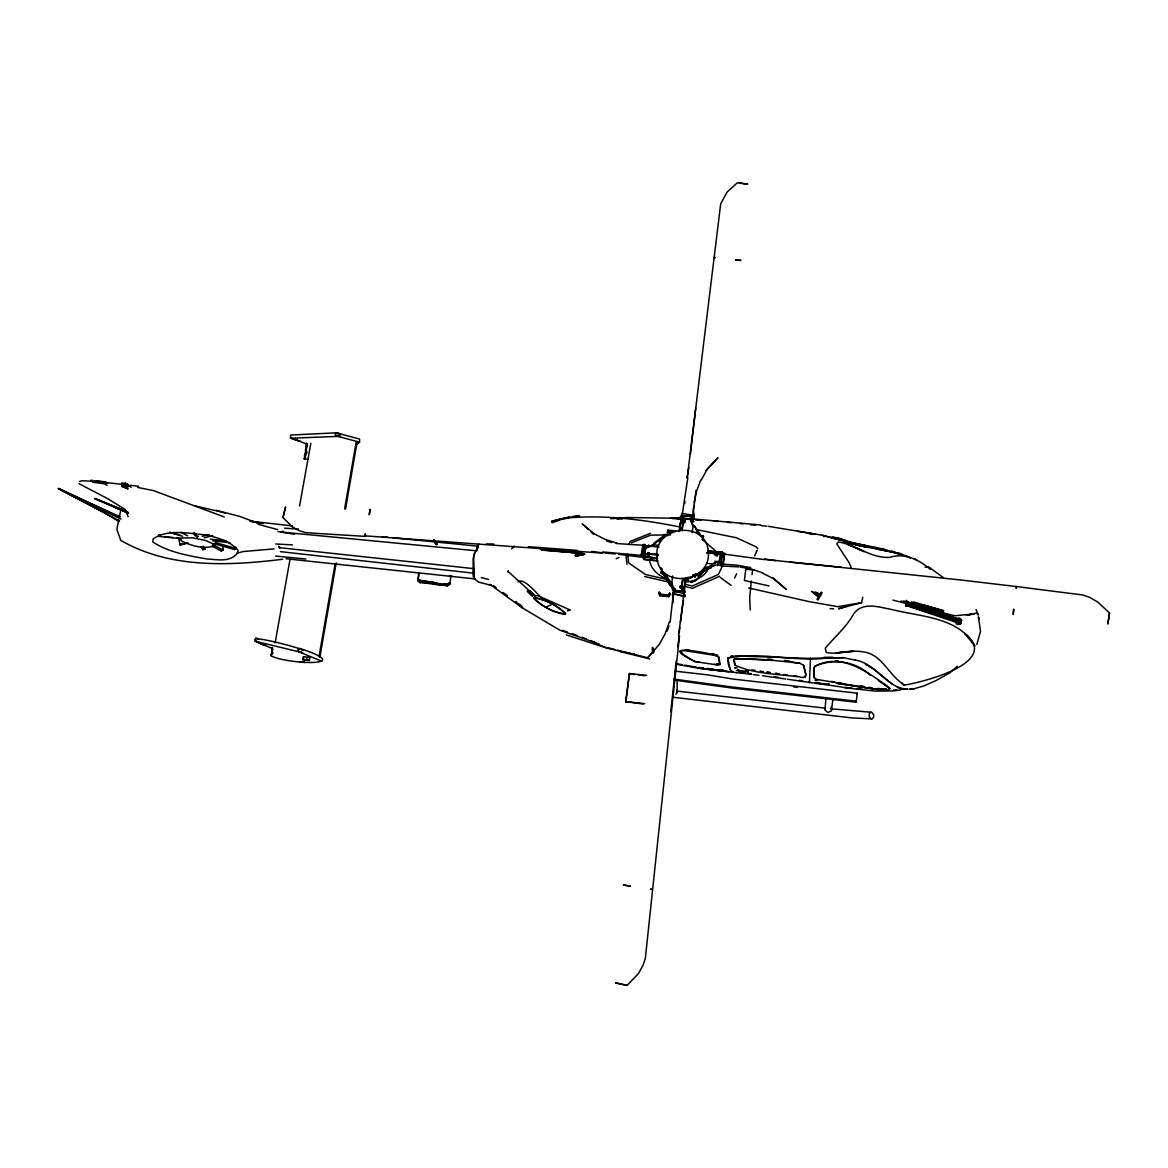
<?xml version="1.0" encoding="UTF-8"?>
<svg xmlns="http://www.w3.org/2000/svg" width="1168" height="1168" viewBox="0 0 1168 1168"><rect width="100%" height="100%" fill="white"/><g stroke="black" fill="none" stroke-linecap="round" stroke-linejoin="round"><path stroke-width="1.5" d="M682.681 578.452C682.944 580.262 679.995 590.497 682.17 586.482L680.9 587.46L682.842 588.205L680.316 587.898L680.316 586.175C683.806 584.102 682.579 590.789 682.842 586.497M158.644 535.178L158.644 536.389L180.821 538.667M158.687 535.192L158.644 536.389L159.563 534.929M235.805 547.369L234.622 549.573L214.007 543.675M692.069 532.666L693.296 525.542L690.025 518.767L681.119 518.11L679.586 530.36M658.051 561.063L644.05 559.56L645.583 547.865L653.146 544.741L664.008 536.681L664.081 534.521L667.57 534.915L667.789 535.805M648.021 553.325L649.014 553.413L648.766 554.508C646.868 554.085 649.014 552.625 647.466 555.311C652.781 556.333 645.7 550.77 649.481 553.106M748.352 671.162C748.206 673.732 748.177 668.957 745.418 671.147M722.977 564.013C720.539 572.7 720.422 554.698 722.744 553.077L724.773 553.252L722.977 564.013L721.211 564.027M673.045 602.673L673.323 597.578M234.666 548.566L234.622 549.573L234.578 548.58M235.834 547.412L235.775 548.42L215.16 542.507M693.938 506.051C691.514 514.548 698.639 519.132 689.324 515.073M616.12 543.5L643.057 545.266L641.772 556.756M478.238 544.58L477.04 549.967L478.281 545.047L477.303 546.098L393.178 537.806M673.454 594.249C668.709 590.147 685.601 592.57 685.003 595.33C685.572 599.593 677.192 592.38 673.206 594.541L670.169 622.091M306.717 445.198L304.337 459.17L308.279 459.053M828.579 683.747L828.696 684.536L828.784 683.733M159.563 536.141L159.651 534.929M271.794 652.927L272.436 647.51L271.896 650.839M552.289 602.849L551.53 604.469L545.85 607.258L547.106 606.849M618.617 554.304L642.181 557.253L641.115 555.369L643.013 544.638L644.736 544.478L643.568 557.705C648.751 554.961 644.824 559.311 642.444 557.136L645.072 554.201L648.211 553.501L658.285 554.844M692.755 515.438L696.055 490.253M1013.663 609.36L1013.225 614.499L1013.722 609.316M321.813 661.278L298.38 651.598L297.855 649.7L299.388 648.357C359.817 667.673 284.583 664.154 270.947 655.657L272.684 649.758M703.472 535.981L702.669 540.258L703.472 535.981L699.384 535.105M523.162 608.44L489.859 584.35L491.465 585.475L478.603 582.058L474.339 578.832L473.609 555.939L478.822 544.2M832.886 699.311L831.426 710.889L827.951 712.451L825.031 710.144L825.864 698.508M700.8 574.218C692.595 572.349 702.245 577.532 701.077 572.291M1109.542 612.996L1107.863 623.8L1109.542 612.996L1097.613 601.958L1089.978 597.534L1082.809 594.994L1016.029 586.497L1016.204 588.103L1016.029 586.497L959.249 579.824L764.427 559.355M541.748 598.089L541.602 599.461L540.872 598.016M670.768 711.881L676.17 661.219M751.272 581.051L749.681 597.885L750.236 610.017M674.286 680.141L732.073 688.04L856.217 702.216L857.21 693.179L732.876 679.046L707.253 674.812L675.002 671.147M683.178 578.496L681.805 587.183L682.565 591.096L684.842 592.453M679.207 632.749L679.776 627.45M682.55 517.001L682.331 518.782L681.338 516.329L681.878 513.511L692.931 515.073L694.128 516.738L693.383 519.745L692.931 515.073M684.725 503.452L684.93 501.525M687.178 478.296L720.7 203.772L727.095 192.048L737.417 182.734L747.812 184.135L739.534 183.172M679.469 635.991L645.335 958.475L642.765 965.805L638.385 973.601L627.099 985.412L615.667 982.901L627.099 985.412M684.784 596.147L684.258 593.811M477.303 546.098L476.661 550.814L281.065 532.053L282.787 531.148M508.211 572.145L508.27 570.568M690.361 454.191L695.748 407.939M673.41 590.95L671.323 585.971L672.71 575.955M678.593 635.509L683.674 595.884M683.397 600.571L680.404 622.296M474.602 552.931L473.128 559.136L473.244 576.729M682.17 586.482L680.316 586.175L680.316 587.898M128.203 513.015L94.856 498.575L127.954 513.059M643.13 703.983L625.639 701.661L629.421 673.498L646.649 675.367M625.858 702.172L629.421 673.498M648.985 555.53L649.32 553.033M682.01 530.403L683.28 517.57L681.893 516.271L680.01 517.395L681.499 520.87L680.988 516.606M682.229 530.666C681.645 526.739 686.434 518.096 681.616 516.49M752.002 574.598L752.44 571.415M449.972 582.73C452.629 584.73 442.03 587.957 449.972 582.73L450.965 575.59L449.432 575.634L450.133 576.101M712.057 564.086L719.357 561.268L720.539 552.26L707.983 550.697M714.816 561.297L718.043 561.574L717.561 565.735L717.838 564.611L721.079 565.794L722.51 553.909L720.145 554.596M738.95 566.889L723.05 566.042L724.496 554.172L764.325 559.603M684.375 592.702L683.587 592.03L684.331 592.41L685.601 578.613M857.064 694.201L857.21 693.179M856.217 702.216L856.363 701.209L731.913 687.003L673.98 679.09M418.64 572.466L418.188 579.985L420.422 581.518M626.982 564.202L625.829 554.698M650.956 546.595L644.984 545.354L643.524 555.486L644.298 557.019M671.863 582.949L671.439 585.869L673.294 590.512M687.821 477.8L682.258 514.548M706.757 552.683L716.977 553.909L721.999 552.099L717.283 553.793L706.786 552.873C710.421 550.639 719.488 556.26 716.349 553.223C717.517 554.026 723.518 552.99 721.459 552.084M420.451 582.584L417.983 580.686L419.151 572.627M665.147 575.269L671.688 582.963L674.812 590.628L683.645 591.431L685.412 579.284L685.047 581.284M699.603 573.955L698.245 575.415L697.398 574.379M700.742 574.787L702.318 571.137L708.319 566.845L711.02 567.429L712.217 563.969L719.357 561.268M717.765 552.99L717.459 555.676L715.444 555.413L715.765 552.829L717.765 552.99L715.765 552.829M716.276 554.566L716.349 553.223M679.207 531.119L681.002 520.651L679.455 531.075M699.252 573.05L698.654 575.839L695.456 574.598M695.544 575.006L696.712 574.89M682.097 522.373C680.769 519.059 686.638 519.629 684.579 522.578L682.097 522.373L682.316 520.169L683.966 521.118L684.156 520.402L682.915 521.512L683.966 521.118M683.163 520.315L682.915 521.512L682.316 520.169M683.28 521.205L684.156 520.402L683.908 521.6M684.579 522.578L684.828 520.475M681.922 587.635L682.054 586.672M683.922 589.417L685.558 578.773M661.497 572.422L663.512 572.685L670.563 582.978L670.125 585.066L663.424 573.649L661.234 573.298L662.008 569.05L661.234 573.298L665.629 574.846L668.476 578.817M679.469 529.849L681.265 518.066M643.962 559.268L656.679 560.421L657.175 558.114L644.371 556.859L645.583 547.865M650.883 557.618L646.517 556.581M647.466 555.311L647.773 552.712M369.307 514.533L370.095 509.438L369.249 514.577M682.798 579.182L681.601 586.92L682.594 591.198L682.127 590.526M677.688 646.765L679.382 635.903M687.134 477.814L688.799 467.55M305.403 450.498L306.571 443.154L307.388 444.263L304.337 459.17L307.067 451.928M656.679 560.421L657.263 556.932M344.618 508.912L356.211 441.767M336.209 562.947L319.857 657.321M345.538 509.058L356.941 442.862M302.965 659.555L306.644 659.862L307.14 657.015L309.885 657.642L309.389 660.475L302.965 659.555L303.461 656.708L305.914 656.912M319.039 656.562L335.114 563.823M303.446 659.978L303.461 656.708M275.152 642.721L290.014 559.414M907.638 601.403L906.864 605.579L907.653 606.031L908.427 601.695M299.563 506.007L310.834 443.227M907.653 606.031L905.974 605.681L906.689 600.367M511.54 548.872L514.387 546.186M118.742 519.906L116.888 529.396L120.757 540.375C169.55 568.568 228.607 565.969 282.714 559.238M682.74 524.855L683.645 520.256L683.28 517.57L681.893 516.271M694.245 502.634L696.435 491.611L700.683 480.121M121.472 484.618L121.764 483.231L125.253 483.158L128.582 485.83L126.246 486.779L121.472 484.618L126.246 486.779M121.866 486.341L127.852 488.779L121.866 486.341L122.319 484.121L127.195 483.873L131.152 487.304M122.932 485.946L123.209 484.559L121.764 483.231M107.193 485.377L104.127 483.786L93.031 482.238L93.338 480.69L99.178 481.114L104.536 481.756L107.617 483.348M119.399 516.752L120.698 510.445M669.863 583.869L670.374 581.46M722.656 554.8L722.744 553.077M335.537 433.27L340.501 433.927L336.326 432.832L335.274 434.467L336.34 435.985L359.583 442.176L359.554 439.037L336.326 432.832L290.569 435.065L290.511 437.825L300.234 441.358L290.569 438.219L340.516 436.292L335.537 435.635M419.911 582.715L417.604 580.175L420.086 582.058L433.299 583.504M433.474 582.438L419.078 580.262M664.008 536.681L664.081 534.521M658.504 555.107L645.145 553.72L642.94 557.18L657.175 558.114M698.187 573.444L697.88 576.014M473.098 573.123L474.062 569.123L473.712 574.379L473.098 573.123L280.364 551.646M365.876 535.148L365.307 536.375L317.054 533.44L305.213 532.564L298.979 530.564L292.555 527.045L282.963 517.541L285.532 507.219L282.963 517.541M823.98 536.784L824.316 535.791M754.747 555.895L757.054 550.391L756.397 551.135M710.947 568.013L712.217 563.969L706.786 563.326M667.527 533.849L668.008 530.155L675.936 530.973M365.453 535.878L602.746 553.136M271.414 654.095L270.947 655.657L273.02 652.839M667.162 532.856L668.008 530.155L668.534 531.805L673.337 532.36M673.921 590.38L672.476 589.694L675.089 589.066L673.294 593.505M451.666 576.058L450.965 575.59M694.318 526.607L693.296 525.542M720.233 552.61L721.897 551.749L721.225 553.106M838.668 608.747L861.604 602.644L862.772 597.315M708.158 569.166C705.005 575.547 698.406 579.226 691.792 581.168A38.661 35.42 24.7 0 1 685.674 582.073M824.885 708.874L825.294 707.647M669.322 622.121L665.001 634.107L659.292 644.4L648.05 657.321L652.985 652.24M716.772 554.61L717.356 553.311M667.089 631.143L668.943 626.019M677.119 681.82L677.279 692.201L676.009 694.259M304.337 456.119L306.542 450.206M976.813 644.575L980.536 631.231L978.39 616.865L978.959 619.361L978.682 617.872M628.851 544.463L630.092 541.456L650.415 533.323M552.011 522.023L553.106 520.928M681.616 519.643L682.214 518.285L670.447 517.833M668.359 595.432L669.571 593.125L670.184 594.016L668.738 596.702L659.891 595.738L658.781 592.643L659.321 591.855L660.256 594.658L665.118 595.111M653.116 546.566L653.627 545.412M693.252 519.118L693.193 518.212C692.507 516.49 678.827 513.643 682.769 518.227M298.497 648.561L303.432 650.299C297.417 646.809 229.585 629.567 264.99 645.539L254.828 641.144L302.687 652.722L297.723 650.985M734.541 578.131L736.614 573.795M668.738 596.702L669.644 594.819M673.25 592.906L675.089 589.066M722.642 565.575L718.349 574.466L692.23 586.073L685.412 584.263M699.033 575.24L699.238 573.809M702.45 538.317L702.8 539.309M118.888 521.454L102.915 511.92L58.4 488.633L120.289 516.898M683.368 520.578L683.806 521.089M668.563 595.023L659.803 594.03L659.438 595.213L669.001 596.264L669.571 593.125M702.158 539.455L703.005 537.879M701.355 479.8L706.903 469.828L717.926 457.768L705.968 470.339M820.009 594.819L821.396 592.38M673.206 594.541L673.41 595.87M816.987 599.359L821.25 592.234M817.892 600.133L822.184 592.877M810.504 658.299L809.424 682.696L809.409 681.513M237.279 553.209L238.199 550.508C230.169 541.018 216.562 537.149 204.663 534.798C187.829 533.396 167.871 528.768 153.11 538.93L152.833 542.01C168.718 552.435 188.822 555.837 207.422 559.019C217.365 559.589 230.344 562.48 237.279 553.209L243.002 551.559L274.042 548.902M652.211 647.568L652.635 653.116L653.73 651.788L653.642 649.174M681.878 513.511L681.499 514.84M911.814 601.695L911.42 603.944L910.076 602.367L908.646 602.498L909.449 605.199L908.675 606.177L906.28 606.002L906.499 603.739L909.084 603.929L907.624 604.236M647.846 554.42L647.408 555.107L649.393 555.282M197.319 537.178L197.991 536.17L197.319 537.178L194.56 532.666M703.078 572.349L696.23 580.058M905.711 604.878L906.339 603.958L961.249 622.938L960.622 623.829L906.178 605.579L905.711 604.878L961.249 622.938M906.178 605.579L906.339 603.958M687.704 577.43L685.499 578.496M697.705 574.335L696.639 575.328M961.045 621.128L910.544 603.608L910.85 604.294L961.045 621.128L961.673 620.237L911.171 602.688M645.714 553.982L642.984 555.837L645.145 553.72M680.01 517.395L680.769 516.344L682.477 516.738L683.66 520.359L683.28 517.57M652.635 653.116L653.73 651.788M959.527 624.194L956.431 624.019L955.95 622.354L958.709 620.967L959.965 621.332L960.432 623.157L957.687 624.559M960.724 620.485L961.337 619.712M905.901 604.732L908.105 603.622M910.456 603.622L909.011 603.768L910.733 603.301M643.188 556.099L645.043 554.099L652.956 554.347M576.408 556.202L584.599 554.216L576.131 551.763L541.018 549.383L582.905 553.471L574.992 555.457M682.214 518.285L681.513 519.118L672.578 518.636M959.147 618.106L958.227 619.171L959.979 621.172L960.578 618.485L957.307 618.295M692.536 517.22L690.609 519.424L682.083 519.074M960.943 622.252L960.622 623.829M642.984 555.837L644.035 554.683L643.247 557.063L644.546 557.895L642.415 557.559M910.85 604.294L911.624 603.433L961.673 620.237M907.244 606.323L909.449 605.199M653.744 545.295L653.087 545.952L653.73 543.383L664.3 535.411L663.979 537.207L661.993 538.682M443.957 584.146L447.329 584.54L449.242 582.701M126.845 511.365L94.958 498.736M957.337 666.242L950.022 672.739L936.21 680.477L923.465 686.098L912.996 688.989L914.267 688.784M658.591 541.368L661 539.412M692.858 517.643L690.609 519.424L693.777 521.468L692.668 522.315M658.577 541.543L661.059 539.616M356.97 444.22L359.583 442.176M661.745 571.648L662.563 571.24M692.931 575.065L695.018 576.948L694.843 574.481L695.88 573.678M696.887 574.276L694.858 574.568M697.53 575.109L699.311 574.174L698.245 575.415M706.859 566.976L701.107 572.481L711.794 565.151M695.062 574.802L690.215 578.116L684.536 579.386M703.676 570.524L711.049 565.604M522.446 607.944L559.968 630.238L599.213 644.021M870.802 712.144L869.372 713.56L869.109 716.086L870.175 718.291L871.97 718.875L873.533 717.488L873.795 714.977L871.795 712.305L830.346 708.742M695.5 574.758L690.2 578.043L685.733 579.138M925.056 567.122L928.852 567.035L943.116 577.488M643.729 554.8L645.043 554.099M693.675 581.255L695.5 580.35L693.894 581.124M710.436 567.765L701.019 572.875L710.874 567.444M684.039 595.782L672.87 594.118L672.213 594.95L673.308 595.738M113.924 506.956L128.553 512.591M577.664 516.825L578.89 515.935L572.86 516.49M578.306 516.752L579.678 515.745L564.757 518.081M694.391 580.963L692.303 580.715M691.266 582.496L695.383 580.438L694.61 580.759M652.751 545.091L645.7 548.245M711.502 566.626L714.772 565.108M803.584 677.542L805.511 676.666L805.818 674.17L803.642 665.307L800.109 663.366L790.955 661.847M616.222 558.727L618.982 557.486M126.465 487.509L129.765 486.034M719.634 576.233L692.361 588.351L685.382 586.511M648.824 544.974L647.758 546.434L644.984 545.354M691.894 581.941L691.003 582.263L692.201 581.898M719.941 552.727L721.751 551.968M552.055 522.768L561.487 519.395M124.786 485.45L127.137 484.501M631.392 542.857L650.649 535.148L670.636 534.871M711.37 566.83L716.188 564.932M685.266 580.642L686.317 580.248L685.134 579.284M684.083 591.942L685.12 591.563L683.937 590.628M58.473 488.779L121.019 519.059M646.444 557.063L643.568 557.705L644.532 557.443M730.964 656.139L732.424 655.686M79.453 481.537L82.11 480.734L96.783 481.581M838.712 608.703L845.413 606.776M187.96 542.667L179.974 544.857L178.879 538.594M186.953 543.266L179.974 544.857L179.741 543.675M663.541 572.992L662.037 572.758M551.676 521.205L569.21 517.044M552.026 521.235L560.26 519.088M202.312 536.331L209.247 534.564M204.166 537.82L212.839 535.63M685.82 578.189L688.799 577.459M861.604 602.644L837.792 606.688L808.928 601.578L748.688 587.971M716.407 553.603L717.196 553.428M748.133 671.425L741.841 670.812M562.757 519.103L567.911 518.11M576.554 555.209L583.927 553.588M575.649 555.004L581.445 553.778M575.503 555.997L582.759 554.464L580.613 553.325M578.51 555.501L584.599 554.216L575.649 552.187L541.018 549.383M719.999 664.037L716.845 664.11M909.974 604.236L911.42 603.944M906.28 606.002L908.675 606.177M652.051 889.447L650.605 889.111L652.328 889.213M893.389 690.157L896.44 689.704M900.937 689.835L893.316 690.96L874.905 691.076L843.705 687.645M95.104 498.502L126.597 511.409M905.974 605.681L906.864 605.579M956.884 620.996L958.724 620.807M956.869 621.157L958.709 620.967M684.039 595.227L682.083 589.971M562.421 518.475C601.739 514.241 641.904 519.249 680.521 527.118M610.762 518.738L627.055 517.512L683.017 518.373M617.084 519.234L622.471 518.826M911.931 689.076L909.346 689.251L912.398 689.047M736.57 670.549L741.49 671.191M835.295 661.117L838.39 660.957M823.98 657.35L832.842 657.219M718.305 552.595L720.539 552.26M768.369 526.315L822.038 535.207L841.675 540.448L822.17 535.221M843.427 657.73L828.784 657.861C795.554 662.504 760.383 651.116 727.927 658.124L729.737 668.154M718.276 664.023L717.21 664.008M750.966 525.001L755.798 525.001M493.874 544.04L486.457 543.879M828.74 684.127L819.819 683.309M871.97 718.875L852.158 717.926L672.593 697.223M745.301 671.731L748.235 671.834M717.123 664.65L719.634 664.271L718.364 657.073L715.926 655.555L684.536 650.634L680.17 651.014L684.083 655.073L694.157 661.234M275.633 556.07L305.841 559.019M739.198 671.337L745.169 671.936M877.168 689.383L887.928 689.879L889.855 688.638L889.009 687.237C867.401 672.418 842.128 651.934 814.826 666.271L813.746 668.811L813.658 675.06L814.213 677.776L815.965 679.309M772.413 660.431L736.22 658.518L733.971 659.263L733.533 660.665L735.11 665.249C756.163 674.666 780.808 673.994 803.482 677.528L805.394 676.652L805.701 674.155L803.526 665.293M654.138 546.755L658.942 547.004M275.794 543.996L292.453 544.887M567.414 610.776L570.393 610.09L538.156 595.797L534.623 595.578L508.168 571.444M739.724 670.855L737.534 669.906L741.811 670.972M735.431 260.084L740.892 260.406L735.752 260.07M693.792 519.03L760.645 524.943M677.893 518.957L681.455 519.176M695.675 520.037L701.004 520.359M713.444 521.118L718.773 521.439M284.598 528.17L298.482 529.089M855.472 603.885L856.509 603.958M723.094 564.144L737.183 565.195L750.732 567.663M784.312 660.519L789.393 660.854M528.301 546.668L577.503 550.42M604.82 553.048L615.361 553.88M542.58 549.135L556.494 550.23M561.706 550.654L571.867 551.544M541.529 549.938L575.985 552.771L583.781 554.581M542.434 550.128L576.729 553.004L582.759 554.464M602.659 551.938L641.597 555.399M682.389 520.461L684.857 520.68M707.063 552.566L712.553 553.033M716.218 554.187L717.21 554.274M696.77 574.452L695.778 573.955M682.316 587.227L681.163 586.394M830.229 608.572L833.631 608.878M292.599 525.95L250.288 521.147M654.752 553.982L657.934 554.289M641.115 555.369L643.13 555.574M844.902 687.397L851.852 688.069M856.976 688.551L862.232 689.076M727.43 522.3L730.891 522.636M739.548 523.498L743.023 523.833M382.345 536.725L387.761 537.265M790.196 562.115L841.208 567.239M433.737 582.175L421.371 580.934L419.502 579.854M422.991 581.868L426.612 582.233M657.263 557.895L644.371 556.859M164.673 536.667L173.2 537.543M176.602 537.893L181.712 538.419M433.518 584.336L447.636 585.767M93.031 482.238L90.812 480.413L106.58 482.545M754.689 570.145L745.768 569.21L744.396 580.496L769.07 585.913M761.186 525.571L766.734 526.184M105.208 482.472L122.406 484.355M286.029 558.742L475.464 578.963M625.639 701.661L644.663 703.647M681.659 515.468L692.989 516.679M681.119 518.11L690.084 519.074L692.901 526.009M90.812 480.413L93.338 480.69M687.441 580.189L688.565 580.306M653.146 544.741L658.533 545.325M210.415 539.134L226.052 540.828M473.887 568.641L280.51 547.792L278.51 546.215L279.692 548.332M673.775 587.884L674.739 590.351L683.791 591.344M212.634 540.813L229.994 542.697M433.357 582.934L447.037 584.438M438.891 584.599L447.621 585.548M629.625 674.053L634.793 674.608M638.239 674.987L645.13 675.732M708.071 551.179L720.583 552.552M736.628 672.637L698.245 668.169L675.732 664.169M736.468 672.607L751.798 674.374M717.692 669.819L722.948 670.417M698.245 668.169L726.7 671.483M793.948 687.018L797.525 687.426M668.067 531.367L673.279 531.966M740.351 672.418L743.111 672.739M717.984 669.863L723.401 670.476M707.195 669.249L729.066 671.761M824.915 708.115L678.55 691.281M433.839 582.963L437.212 583.358M419.969 582.482L433.313 584.044M747.666 673.264L751.258 673.688M703.676 668.169L698.289 667.541L703.603 668.184M707.268 668.578L713.911 669.366M717.386 669.76L724.321 670.578M130.553 485.319L138.685 486.282M682.039 522.067L684.536 522.373M680.36 586.365L682.886 586.672M784.005 674.52L787.29 674.943M793.7 675.746L796.999 676.17M591.68 551.457L602.484 552.829M647.948 553.807L652.474 554.391M714.495 664.373L719.211 664.796A4.876 0.891 8.5 0 0 720.16 664.592L718.846 656.839L711.998 654.241C689.193 649.379 662.957 646.123 694.624 661.365M753.579 674.593L758.937 675.294M762.529 675.761L785.816 679.017M825.586 684.433L816.52 683.149M764.573 559.092L775.61 560.611M774.326 676.768L777.873 677.279M815.176 682.594L818.724 683.105M630.895 653.452L634.414 653.963M799.073 680.316L802.606 680.827M787.582 679.265L843.208 687.237M860.13 686.083L864.116 686.682M868.7 687.31L872.131 687.835M797.54 531.323L814.841 534.024M860.553 686.069L864.13 686.609M695.807 529.44L736.482 537.776L756.119 546.858L757.828 548.58M137.62 487.436L153.373 490.575L224.3 516.971M751.885 669.833L755.127 670.344M760.164 671.118L763.449 671.644M686.886 650.021L689.938 650.503M685.426 650.007L688.361 650.474M250.2 521.351L263.399 523.454L253.091 521.789M740.6 567.166L750.484 568.787L762.704 572.831M278.042 531.557L294.351 534.272M800.197 663.351C778.443 660.869 755.813 657.993 734.088 659.292L735.271 665.264M841.602 540.448L855.604 544.872L900.192 553.661M831.251 681.397L834.594 681.981M837.982 682.55L841.383 683.119M877.504 549.179L900.075 553.617L908.923 557.297M576.875 551.997L581.095 552.741M875.825 547.515L854.202 543.105L832.156 536.638M677.79 663.906L682.17 664.68M684.623 665.118L696.493 667.22M809.424 533.878L812.709 534.462M595.563 643.393L607.886 648.371L629.143 653.204M868.656 546.259L854.202 543.12M875.693 547.456L883.446 549.004M194.793 505.832L217.759 511.117M855.472 660.197L843.427 657.642L808.198 658.372L735.066 655.934L727.679 658.095L728.292 663.993L730.774 670.797M737.169 667.892L734.73 667.731L735.387 668.111M817.22 680.287L815.147 680.345L817.629 680.418M712.801 653.89L712.013 653.715M696.099 661.701L694.288 661.409M695.062 661.599L696.902 661.862A9.125 1.562 8.8 0 0 699.398 662.271L714.553 664.504A6.95 1.183 8.7 0 0 716.772 664.753M855.618 544.843L867.459 547.5M306.644 659.862L309.389 660.475M712.086 653.511L714.159 654.007M668.388 579.766L645.378 574.466L628.661 562.888L627.625 554.304M644.663 576.539L667.95 581.898M216.109 510.285L239.966 516.475L258.77 523.556M481.245 577.634L488.443 579.401M858.568 545.003L837.339 538.536M854.115 543.938L858.611 545.033M883.315 548.96L902.616 555.048M614.704 649.423L608.105 647.744M621.58 651.277L647.014 657.599M619.96 651.54L649.685 658.927M892.907 600.104L954.723 615.784L974.258 613.886L966.432 615.332L976.492 613.025L978.404 615.069L976.025 609.506M665.848 577.328L664.694 576.656L666.329 578.248M922.297 604.82L925.786 605.71M901.141 601.067L906.397 602.411M915.143 604.644L943.613 612.397L913.434 603.593M258.113 524.315L277.546 529.557M731.329 671.118L733.241 671.615M731.504 671.775L733.635 672.301M219.307 511.526L225.453 513.161M903.755 600.921L906.981 601.812M913.595 601.973L943.773 610.791L927.421 606.177M619.887 650.853L617.668 650.167M671.323 585.971L670.111 585.621L663.234 573.488M169.535 532.126L179.989 535.178M170.353 532.71L182.573 536.273M817.381 682.55L820.024 683.338M891.666 551.019L902.499 555.004M894.396 552.683L898.747 554.012M843.617 542.215L852.29 544.93M837.529 537.733L845.501 540.302M616.704 543.062L604.834 539.266L594.585 534.024L582.146 523.804L588.468 529.6M714.276 258.23L713.969 257.486L715.385 257.442L714.013 258.405M566.319 634.91L607.462 648.284M606.542 540.93L611.652 542.609M939.087 615.317L906.791 604.674M930.502 569.458C919.128 559.779 904.864 552.493 889.68 557.399C871.036 558.421 856.159 544.974 838.493 541.937L836.799 543.894L849.224 562.918L851.326 567.838M562.436 630.297L567.385 632.005M715.327 654.591L716.729 655.146M572.276 633.742L577.08 635.48M897.316 687.383L901.667 688.989L907.813 689.018C886.862 689.018 876.35 663.366 855.516 660.139M581.795 637.217L586.394 638.954M292.628 438.642L307.388 444.263M590.833 640.677L595.111 642.415M814.972 591.972L819.221 593.709M113.676 514.504L58.561 488.312M716.466 654.752L717.736 655.306M114.011 506.722L127.969 512.708M255.85 637.903L258.42 639.013M666.943 578.861C659.044 576.028 651.656 569.999 649.744 561.487M257.15 641.743L272.859 648.912M115.179 515.249L118.187 516.723M815.468 592.556L817.819 593.738M762.558 573.181L773.128 578.481L786.225 589.373L773.055 577.868M554.902 605.185L547.018 601.024M815.118 592.629L819.819 594.994M58.4 488.633L102.609 511.102M58.94 488.823L119.486 520.855M212.532 544.463L223.365 550.201L222.65 545.5M212.021 546.098L221.321 551.004L223.365 550.201L223.219 549.135M181.113 532.331L187.595 535.835M913.872 558.465L916.559 559.939M905.638 555.501L910.368 558.114M79.015 483.683L107.485 498.561L125.341 509.54L128.144 516.752M865.386 664.329L873.941 669.191L892.673 684.404M812.169 591.475L818.929 596.322M878.278 680.462L889.958 688.653L888.001 689.894L877.197 689.412L837.164 683.368L876.599 689.339L816.067 679.309L814.33 677.776L813.76 675.075L813.877 668.826L814.957 666.3C833.207 657.978 855.56 661.219 870.262 675.206M811.57 591.461L817.527 596.352M720.306 577.488L731.095 585.358M665.453 574.203L663.512 572.685M128.582 485.83L125.253 483.158M493.392 585.548L496.108 587.504M503.014 592.468L507.408 595.651M519.132 604.163L522.052 606.309M721.109 563.896L718.043 561.574L721.152 564.509M813.935 592.658L815.979 594.235M661.92 572.875L664.242 574.714M693.164 574.992L695.018 576.948M683.514 592.526L682.492 591.592L684.112 593.008L684.039 591.665M522.359 607.871L515.76 601.505M901.375 682.871C887.709 673.045 881.168 653.613 862.422 651.773C850.392 649.598 838.098 654.912 826.316 652.489L825.294 648.196C834.799 636.808 846.45 627.07 853.75 613.769C862.962 601.257 879.343 607.287 891.943 609.535C920.734 616.894 958.767 616.938 974.857 646.065L964.753 633.392C1001.998 662.84 921.596 682.448 903.988 685.178L901.375 682.871L904.017 685.193M702.523 539.558L718.116 553.209M590.993 531.907L593.519 534.229M127.195 483.873L128.582 485.143M534.623 595.578L535.382 596.352M696.508 531.279L701.15 536.652L699.544 534.302M517.993 581.883C523.206 577.255 535.44 591.84 540.185 596.629M731.723 671.79L730.073 669.483M530.228 590.833L534.929 595.914M696.449 530.958L698.508 533.192M646.021 546.113L644.736 544.478M681.689 589.957L682.565 591.096M694.726 527.031L699.574 533.572M694.902 575.59L695.544 576.554M200.852 546.726L202.867 549.632L205.232 549.077L205.057 547.923M434.116 539.733L436.89 543.762M203.232 546.171L205.232 549.077L204.999 547.953M662.358 572.203L665.278 576.466M694.522 525.994L701.238 536.229M434.277 540.171L437.095 544.346M433.708 539.674L436.336 543.675M434 540.434L436.744 544.726M433.43 540.025L435.985 544.157M193.377 532.973L195.217 535.981M433.591 540.375L436.19 544.638M682.2 516.139L683.718 518.753M661.774 572.13L661.395 571.4L661.526 572.145M721.897 551.749L721.298 552.625L722.393 551.792M831.105 707.195L831.85 709.662M642.736 556.917L643.291 557.924M676.593 689.762L677.279 692.201M907.346 604.557L907.726 605.71M660.825 567.473L661.847 570.626M957.775 622.194L958.271 623.829M447.329 584.54L446.979 584.029M659.394 593.548L659.891 595.738L659.92 592.76M221.088 549.938L221.321 551.004L221.175 549.938M181.916 543.412L182.15 544.58L182.004 543.397M715.444 555.413L717.459 555.676M681.294 587.051L681.674 589.869M668.446 530.827L668.534 531.805M652.897 647.539L653.204 652.518M672.797 592.337L672.87 594.118M699.428 662.387A9.782 1.679 8.8 0 1 696.741 661.949M708.392 552.026C711.078 583.445 658.548 589.271 656.825 556.727C654.08 525.337 706.523 519.731 708.392 552.026M365.146 534.126L365.307 536.375L365.146 534.126M533.878 597.68L533.761 598.483C542.2 606.513 553.909 612.981 565.516 614.324L565.677 613.536C557.253 605.477 545.485 598.965 533.878 597.68M534.579 598.104L534.477 598.804C542.609 606.396 553.734 612.528 564.816 613.886L564.947 613.215C556.829 605.593 545.646 599.418 534.579 598.104M81.366 499.481L81.702 500.605L81.366 499.481M182.427 537.981L180.587 539.12L181.244 540.755C191.041 545.821 203.874 549.515 214.532 545.909L213.992 544.303L205.714 540.507L192.589 537.864L182.427 537.981M844.157 651.817L835.981 652.956L853.487 651.233L844.157 651.817M720.13 553.311L717.269 553.69L720.145 553.398M304.614 662.387L300.118 662.081L304.614 662.387M886.22 688.974L877.256 688.565L886.293 688.989M772.515 659.599L767.347 659.336L772.53 659.643M712.422 669.22L707.151 668.607L712.568 669.235M770.311 672.637L766.85 672.155L770.311 672.622M778.968 673.848L775.508 673.367L778.939 673.834M630.194 886.016L623.303 885.037L630.253 886.089M853.458 546.58L847.807 544.434L864.145 551.603L853.458 546.58M532.462 596.162L527.381 591.154L532.462 596.162M202.867 549.632L202.56 548.522L202.867 549.632"/></g></svg>
